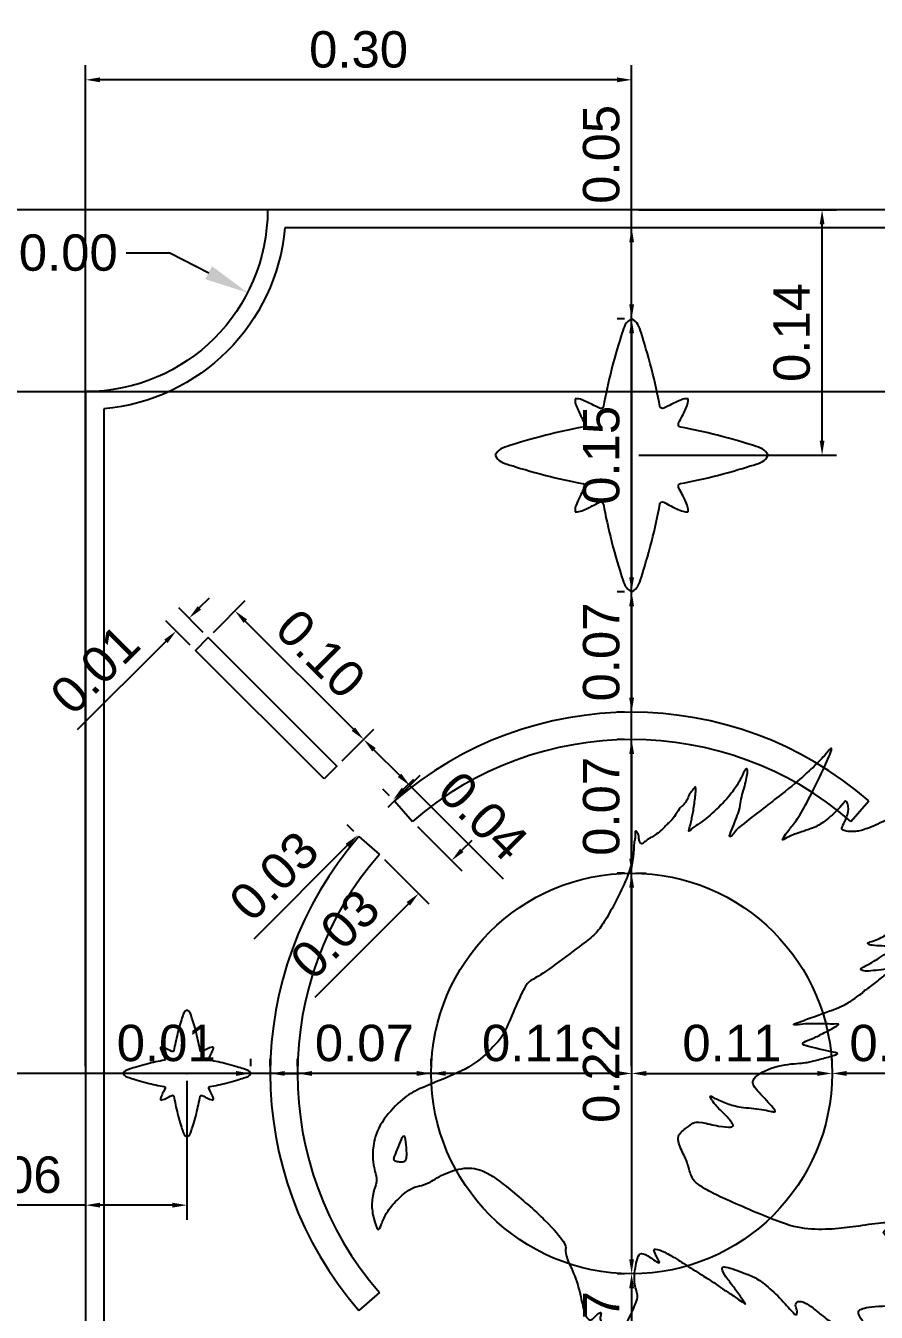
# Model space of a CAD drawing. Header units: metres. Extents: x -6.5 to 29.8, y -1.8 to 5.3.
# Drawn here: x 17.858 to 18.325, y 2.364 to 3.071 of the extents above; entities that cross this region are included whole.
import ezdxf

# ---------------------------------------------------------------- set-up
doc = ezdxf.new("R2010")
doc.units = ezdxf.units.M
for name, color, linetype, true_color in [('BANDERA$BORDE', 40, 'Continuous', 0xffbf00), ('BANDERA$CIRCULO EXT', 40, 'Continuous', 0xffbf00), ('BANDERA$CUERVO', 18, 'Continuous', 0x000000), ('BANDERA$ESTRELLAS$GRANDE', 251, 'Continuous', 0x696969), ('BANDERA$SOL', 40, 'Continuous', 0xffbf00), ('FONDO', 168, 'Continuous', 0x0f132e)]:
    doc.layers.add(name, color=color, linetype=linetype, true_color=true_color)
doc.styles.add('Plantilla Milímetros_ pequeño', font='')
doc.styles.get('Plantilla Milímetros_ pequeño').set_extended_font_data('Arial')
doc.dimstyles.new('Plantilla Milímetros_ pequeño', dxfattribs={"dimscale": 0.008, "dimtxt": 2.5, "dimasz": 1, "dimexe": 1, "dimexo": 0.5, "dimgap": 0.8, "dimtad": 1, "dimtoh": 1, "dimzin": 1, "dimdsep": 46, "dimtxsty": 'Plantilla Milímetros_ pequeño', "dimcen": 2.5, "dimadec": 1, "dimazin": 1, "dimtfac": 1, "dimtdec": 4, "dimtix": 1, "dimtofl": 0, "dimtmove": 1, "dimatfit": 3, "dimfxl": 1, "dimtolj": 1, "dimtzin": 1, "dimarcsym": 0})

# ---------------------------------------------------------------- blocks, each defined once
blk = doc.blocks.new('*D67')
at = {"layer": 'Defpoints', "color": 0}
for p in [(18.19088, 2.96982), (18.29551, 2.96982), (18.19088, 2.83482)]:
    blk.add_point(p, dxfattribs=at)
at = {"layer": 'FONDO', "color": 0, "lineweight": -2}
for p, q in [((18.19488, 2.96982), (18.30351, 2.96982)), ((18.29551, 2.84282), (18.29551, 2.96182)), ((18.19488, 2.83482), (18.30351, 2.83482))]:
    blk.add_line(p, q, dxfattribs=at)
at = {"layer": 'FONDO', "color": 0}
for points in [[(18.29684, 2.96182), (18.29418, 2.96182), (18.29551, 2.96982)], [(18.29418, 2.84282), (18.29684, 2.84282), (18.29551, 2.83482)]]:
    blk.add_solid(points, dxfattribs=at)
at = {"layer": 'FONDO', "color": 0, "insert": (18.2789, 2.90232), "char_height": 0.02, "attachment_point": 5, "rotation": 90, "style": 'Plantilla Milímetros_ pequeño'}
blk.add_mtext('\\A1;0.14', dxfattribs=at)
blk = doc.blocks.new('*D69')
at = {"layer": 'Defpoints', "color": 0}
for p in [(17.89088, 2.49501), (17.9466, 2.49501), (17.89088, 2.42261)]:
    blk.add_point(p, dxfattribs=at)
at = {"layer": 'FONDO', "color": 0, "lineweight": -2}
for p, q in [((17.89088, 2.49101), (17.89088, 2.41461)), ((17.9466, 2.49101), (17.9466, 2.41461)), ((17.89088, 2.42261), (17.81818, 2.42261)), ((17.9386, 2.42261), (17.89888, 2.42261))]:
    blk.add_line(p, q, dxfattribs=at)
at = {"layer": 'FONDO', "color": 0}
for points in [[(17.89888, 2.42395), (17.89888, 2.42128), (17.89088, 2.42261)], [(17.9386, 2.42128), (17.9386, 2.42395), (17.9466, 2.42261)]]:
    blk.add_solid(points, dxfattribs=at)
at = {"layer": 'FONDO', "color": 0, "insert": (17.85053, 2.43922), "char_height": 0.02, "attachment_point": 5, "style": 'Plantilla Milímetros_ pequeño'}
blk.add_mtext('\\A1;0.06', dxfattribs=at)
blk = doc.blocks.new('*D71')
at = {"layer": 'Defpoints', "color": 0}
for p in [(18.029, 2.66396), (18.06901, 2.65326), (18.05436, 2.6386)]:
    blk.add_point(p, dxfattribs=at)
at = {"layer": 'FONDO', "color": 0, "lineweight": -2}
for p, q in [((18.03183, 2.66679), (18.04932, 2.68427)), ((18.04932, 2.67296), (18.06336, 2.65892)), ((18.05718, 2.64143), (18.07467, 2.65892)), ((18.06901, 2.65326), (18.12036, 2.60191))]:
    blk.add_line(p, q, dxfattribs=at)
at = {"layer": 'FONDO', "color": 0}
for points in [[(18.05026, 2.6739), (18.04837, 2.67202), (18.04366, 2.67862)], [(18.06241, 2.65798), (18.0643, 2.65986), (18.06901, 2.65326)]]:
    blk.add_solid(points, dxfattribs=at)
at = {"layer": 'FONDO', "color": 0, "insert": (18.10926, 2.6365), "char_height": 0.02, "attachment_point": 5, "rotation": 315, "style": 'Plantilla Milímetros_ pequeño'}
blk.add_mtext('\\A1;0.04', dxfattribs=at)
blk = doc.blocks.new('*D72')
at = {"layer": 'Defpoints', "color": 0}
for p in [(18.07046, 2.63354), (18.05235, 2.61543), (18.07387, 2.59391)]:
    blk.add_point(p, dxfattribs=at)
at = {"layer": 'FONDO', "color": 0, "lineweight": -2}
for p, q in [((18.07328, 2.63071), (18.09764, 2.60636)), ((18.09764, 2.61768), (18.10329, 2.62333)), ((18.05518, 2.61261), (18.07953, 2.58825)), ((18.06821, 2.58825), (18.01681, 2.53685))]:
    blk.add_line(p, q, dxfattribs=at)
at = {"layer": 'FONDO', "color": 0}
for points in [[(18.09669, 2.61862), (18.09858, 2.61673), (18.09198, 2.61202)], [(18.06916, 2.58731), (18.06727, 2.5892), (18.07387, 2.59391)]]:
    blk.add_solid(points, dxfattribs=at)
at = {"layer": 'FONDO', "color": 0, "insert": (18.02794, 2.57147), "char_height": 0.02, "attachment_point": 5, "rotation": 45, "style": 'Plantilla Milímetros_ pequeño'}
blk.add_mtext('\\A1;0.03', dxfattribs=at)
blk = doc.blocks.new('*D73')
at = {"layer": 'Defpoints', "color": 0}
for p in [(18.06061, 2.64486), (18.04034, 2.62596), (18.04103, 2.62527)]:
    blk.add_point(p, dxfattribs=at)
at = {"layer": 'FONDO', "color": 0, "lineweight": -2}
for p, q in [((18.06559, 2.6512), (18.07124, 2.65686)), ((18.05779, 2.64769), (18.05427, 2.6512)), ((18.0382, 2.6281), (18.03469, 2.63162)), ((18.03469, 2.6203), (17.98328, 2.5689))]:
    blk.add_line(p, q, dxfattribs=at)
at = {"layer": 'FONDO', "color": 0}
for points in [[(18.06464, 2.65215), (18.06653, 2.65026), (18.05993, 2.64555)], [(18.03563, 2.61936), (18.03374, 2.62125), (18.04034, 2.62596)]]:
    blk.add_solid(points, dxfattribs=at)
at = {"layer": 'FONDO', "color": 0, "insert": (17.99441, 2.60352), "char_height": 0.02, "attachment_point": 5, "rotation": 45, "style": 'Plantilla Milímetros_ pequeño'}
blk.add_mtext('\\A1;0.03', dxfattribs=at)
blk = doc.blocks.new('*D74')
at = {"layer": 'Defpoints', "color": 0}
for p in [(17.94065, 2.73817), (17.95829, 2.73467), (17.95122, 2.7276)]:
    blk.add_point(p, dxfattribs=at)
at = {"layer": 'FONDO', "color": 0, "lineweight": -2}
for p, q in [((17.95338, 2.7509), (17.95903, 2.75655)), ((17.95546, 2.7375), (17.94206, 2.7509)), ((17.94839, 2.73043), (17.93499, 2.74383)), ((17.93499, 2.73251), (17.88632, 2.68383))]:
    blk.add_line(p, q, dxfattribs=at)
at = {"layer": 'FONDO', "color": 0}
for points in [[(17.95244, 2.75184), (17.95432, 2.74995), (17.94772, 2.74524)], [(17.93594, 2.73157), (17.93405, 2.73345), (17.94065, 2.73817)]]:
    blk.add_solid(points, dxfattribs=at)
at = {"layer": 'FONDO', "color": 0, "insert": (17.89608, 2.71709), "char_height": 0.02, "attachment_point": 5, "rotation": 45, "style": 'Plantilla Milímetros_ pequeño'}
blk.add_mtext('\\A1;0.01', dxfattribs=at)
blk = doc.blocks.new('*D75')
at = {"layer": 'Defpoints', "color": 0}
for p in [(17.97295, 2.74933), (17.95829, 2.73467), (18.029, 2.66396)]:
    blk.add_point(p, dxfattribs=at)
at = {"layer": 'FONDO', "color": 0, "lineweight": -2}
for p, q in [((17.96112, 2.7375), (17.9786, 2.75498)), ((18.038, 2.68427), (17.9786, 2.74367)), ((18.03183, 2.66679), (18.04932, 2.68427))]:
    blk.add_line(p, q, dxfattribs=at)
at = {"layer": 'FONDO', "color": 0}
for points in [[(17.97955, 2.74461), (17.97766, 2.74273), (17.97295, 2.74933)], [(18.03706, 2.68333), (18.03894, 2.68522), (18.04366, 2.67862)]]:
    blk.add_solid(points, dxfattribs=at)
at = {"layer": 'FONDO', "color": 0, "insert": (18.02005, 2.72572), "char_height": 0.02, "attachment_point": 5, "rotation": 315, "style": 'Plantilla Milímetros_ pequeño'}
blk.add_mtext('\\A1;0.10', dxfattribs=at)
blk = doc.blocks.new('*D76')
at = {"layer": 'Defpoints', "color": 0}
for p in [(17.89088, 2.96982), (17.97989, 2.92424)]:
    blk.add_point(p, dxfattribs=at)
at = {"layer": 'FONDO', "color": 0, "lineweight": -2}
for p, q in [((17.91316, 2.94612), (17.93716, 2.94612)), ((17.93716, 2.94612), (17.95852, 2.93518))]:
    blk.add_line(p, q, dxfattribs=at)
at = {"layer": 'FONDO', "color": 0}
blk.add_solid([(17.9567, 2.93162), (17.96035, 2.93874), (17.97989, 2.92424)], dxfattribs=at)
at = {"layer": 'FONDO', "color": 0, "insert": (17.86353, 2.94612), "char_height": 0.02, "attachment_point": 5, "style": 'Plantilla Milímetros_ pequeño'}
blk.add_mtext('\\A1;R10.00', dxfattribs=at)
blk = doc.blocks.new('*D78')
at = {"layer": 'Defpoints', "color": 0}
for p in [(17.89088, 3.04122), (17.89088, 2.49501), (18.19088, 2.49501)]:
    blk.add_point(p, dxfattribs=at)
at = {"layer": 'FONDO', "color": 0, "lineweight": -2}
for p, q in [((17.89088, 2.49901), (17.89088, 3.04922)), ((18.19088, 2.49901), (18.19088, 3.04922)), ((18.18288, 3.04122), (17.89888, 3.04122))]:
    blk.add_line(p, q, dxfattribs=at)
at = {"layer": 'FONDO', "color": 0}
for points in [[(17.89888, 3.04256), (17.89888, 3.03989), (17.89088, 3.04122)], [(18.18288, 3.03989), (18.18288, 3.04256), (18.19088, 3.04122)]]:
    blk.add_solid(points, dxfattribs=at)
at = {"layer": 'FONDO', "color": 0, "insert": (18.04088, 3.05783), "char_height": 0.02, "attachment_point": 5, "style": 'Plantilla Milímetros_ pequeño'}
blk.add_mtext('\\A1;0.30', dxfattribs=at)
blk = doc.blocks.new('*D79')
at = {"layer": 'Defpoints', "color": 0}
for p in [(17.75643, 2.96982), (18.19088, 2.96982), (18.19088, 2.49501)]:
    blk.add_point(p, dxfattribs=at)
at = {"layer": 'FONDO', "color": 0, "lineweight": -2}
for p, q in [((18.18688, 2.96982), (17.74843, 2.96982)), ((17.75643, 2.50301), (17.75643, 2.96182)), ((18.18688, 2.49501), (17.74843, 2.49501))]:
    blk.add_line(p, q, dxfattribs=at)
at = {"layer": 'FONDO', "color": 0}
for points in [[(17.75776, 2.96182), (17.7551, 2.96182), (17.75643, 2.96982)], [(17.7551, 2.50301), (17.75776, 2.50301), (17.75643, 2.49501)]]:
    blk.add_solid(points, dxfattribs=at)
at = {"layer": 'FONDO', "color": 0, "insert": (17.73982, 2.73242), "char_height": 0.02, "attachment_point": 5, "rotation": 90, "style": 'Plantilla Milímetros_ pequeño'}
blk.add_mtext('\\A1;0.47', dxfattribs=at)
blk = doc.blocks.new('*D80')
at = {"layer": 'Defpoints', "color": 0}
for p in [(17.9816, 2.49501), (17.9816, 2.49501), (17.99232, 2.49501)]:
    blk.add_point(p, dxfattribs=at)
at = {"layer": 'FONDO', "color": 0, "lineweight": -2}
for p, q in [((17.9816, 2.49901), (17.9816, 2.50301)), ((17.99232, 2.49901), (17.99232, 2.50301)), ((17.9736, 2.49501), (17.90476, 2.49501)), ((18.00032, 2.49501), (18.00832, 2.49501))]:
    blk.add_line(p, q, dxfattribs=at)
at = {"layer": 'FONDO', "color": 0}
for points in [[(17.9736, 2.49368), (17.9736, 2.49635), (17.9816, 2.49501)], [(18.00032, 2.49635), (18.00032, 2.49368), (17.99232, 2.49501)]]:
    blk.add_solid(points, dxfattribs=at)
at = {"layer": 'FONDO', "color": 0, "insert": (17.93518, 2.51162), "char_height": 0.02, "attachment_point": 5, "style": 'Plantilla Milímetros_ pequeño'}
blk.add_mtext('\\A1;0.01', dxfattribs=at)
blk = doc.blocks.new('*D81')
at = {"layer": 'Defpoints', "color": 0}
for p in [(18.00732, 2.49501), (18.00732, 2.49501), (18.08077, 2.49501)]:
    blk.add_point(p, dxfattribs=at)
at = {"layer": 'FONDO', "color": 0, "lineweight": -2}
for p, q in [((18.00732, 2.49901), (18.00732, 2.50301)), ((18.08077, 2.49901), (18.08077, 2.50301)), ((18.07277, 2.49501), (18.01532, 2.49501))]:
    blk.add_line(p, q, dxfattribs=at)
at = {"layer": 'FONDO', "color": 0}
for points in [[(18.01532, 2.49635), (18.01532, 2.49368), (18.00732, 2.49501)], [(18.07277, 2.49368), (18.07277, 2.49635), (18.08077, 2.49501)]]:
    blk.add_solid(points, dxfattribs=at)
at = {"layer": 'FONDO', "color": 0, "insert": (18.04405, 2.51162), "char_height": 0.02, "attachment_point": 5, "style": 'Plantilla Milímetros_ pequeño'}
blk.add_mtext('\\A1;0.07', dxfattribs=at)
blk = doc.blocks.new('*D82')
at = {"layer": 'Defpoints', "color": 0}
for p in [(18.08078, 2.49501), (18.08078, 2.49501), (18.19088, 2.49501)]:
    blk.add_point(p, dxfattribs=at)
at = {"layer": 'FONDO', "color": 0, "lineweight": -2}
for p, q in [((18.08078, 2.49901), (18.08078, 2.50301)), ((18.19088, 2.49901), (18.19088, 2.50301)), ((18.18288, 2.49501), (18.08878, 2.49501))]:
    blk.add_line(p, q, dxfattribs=at)
at = {"layer": 'FONDO', "color": 0}
for points in [[(18.08878, 2.49635), (18.08878, 2.49368), (18.08078, 2.49501)], [(18.18288, 2.49368), (18.18288, 2.49635), (18.19088, 2.49501)]]:
    blk.add_solid(points, dxfattribs=at)
at = {"layer": 'FONDO', "color": 0, "insert": (18.13583, 2.51162), "char_height": 0.02, "attachment_point": 5, "style": 'Plantilla Milímetros_ pequeño'}
blk.add_mtext('\\A1;0.11', dxfattribs=at)
blk = doc.blocks.new('*D83')
at = {"layer": 'Defpoints', "color": 0}
for p in [(18.19088, 2.49501), (18.30098, 2.49501), (18.30098, 2.49501)]:
    blk.add_point(p, dxfattribs=at)
at = {"layer": 'FONDO', "color": 0, "lineweight": -2}
for p, q in [((18.19088, 2.49901), (18.19088, 2.50301)), ((18.30098, 2.49901), (18.30098, 2.50301)), ((18.19888, 2.49501), (18.29298, 2.49501))]:
    blk.add_line(p, q, dxfattribs=at)
at = {"layer": 'FONDO', "color": 0}
for points in [[(18.19888, 2.49635), (18.19888, 2.49368), (18.19088, 2.49501)], [(18.29298, 2.49368), (18.29298, 2.49635), (18.30098, 2.49501)]]:
    blk.add_solid(points, dxfattribs=at)
at = {"layer": 'FONDO', "color": 0, "insert": (18.24593, 2.51162), "char_height": 0.02, "attachment_point": 5, "style": 'Plantilla Milímetros_ pequeño'}
blk.add_mtext('\\A1;0.11', dxfattribs=at)
blk = doc.blocks.new('*D84')
at = {"layer": 'Defpoints', "color": 0}
for p in [(18.30098, 2.49501), (18.30098, 2.49501), (18.37443, 2.49501)]:
    blk.add_point(p, dxfattribs=at)
at = {"layer": 'FONDO', "color": 0, "lineweight": -2}
for p, q in [((18.30098, 2.49901), (18.30098, 2.50301)), ((18.37443, 2.49901), (18.37443, 2.50301)), ((18.36643, 2.49501), (18.30898, 2.49501))]:
    blk.add_line(p, q, dxfattribs=at)
at = {"layer": 'FONDO', "color": 0}
for points in [[(18.30898, 2.49635), (18.30898, 2.49368), (18.30098, 2.49501)], [(18.36643, 2.49368), (18.36643, 2.49635), (18.37443, 2.49501)]]:
    blk.add_solid(points, dxfattribs=at)
at = {"layer": 'FONDO', "color": 0, "insert": (18.33771, 2.51162), "char_height": 0.02, "attachment_point": 5, "style": 'Plantilla Milímetros_ pequeño'}
blk.add_mtext('\\A1;0.07', dxfattribs=at)
blk = doc.blocks.new('*D95')
at = {"layer": 'Defpoints', "color": 0}
for p in [(18.19088, 2.38491), (18.19088, 2.31146), (18.19088, 2.31146)]:
    blk.add_point(p, dxfattribs=at)
at = {"layer": 'FONDO', "color": 0, "lineweight": -2}
for p, q in [((18.18688, 2.38491), (18.18288, 2.38491)), ((18.19088, 2.37691), (18.19088, 2.31946)), ((18.18688, 2.31146), (18.18288, 2.31146))]:
    blk.add_line(p, q, dxfattribs=at)
at = {"layer": 'FONDO', "color": 0}
for points in [[(18.19221, 2.37691), (18.18954, 2.37691), (18.19088, 2.38491)], [(18.18954, 2.31946), (18.19221, 2.31946), (18.19088, 2.31146)]]:
    blk.add_solid(points, dxfattribs=at)
at = {"layer": 'FONDO', "color": 0, "insert": (18.17427, 2.34818), "char_height": 0.02, "attachment_point": 5, "rotation": 90, "style": 'Plantilla Milímetros_ pequeño'}
blk.add_mtext('\\A1;0.07', dxfattribs=at)
blk = doc.blocks.new('*D96')
at = {"layer": 'Defpoints', "color": 0}
for p in [(18.19088, 2.60511), (18.19088, 2.38491), (18.19088, 2.38491)]:
    blk.add_point(p, dxfattribs=at)
at = {"layer": 'FONDO', "color": 0, "lineweight": -2}
for p, q in [((18.18688, 2.60511), (18.18288, 2.60511)), ((18.19088, 2.59711), (18.19088, 2.39291)), ((18.18688, 2.38491), (18.18288, 2.38491))]:
    blk.add_line(p, q, dxfattribs=at)
at = {"layer": 'FONDO', "color": 0}
for points in [[(18.19221, 2.59711), (18.18954, 2.59711), (18.19088, 2.60511)], [(18.18954, 2.39291), (18.19221, 2.39291), (18.19088, 2.38491)]]:
    blk.add_solid(points, dxfattribs=at)
at = {"layer": 'FONDO', "color": 0, "insert": (18.17427, 2.49501), "char_height": 0.02, "attachment_point": 5, "rotation": 90, "style": 'Plantilla Milímetros_ pequeño'}
blk.add_mtext('\\A1;0.22', dxfattribs=at)
blk = doc.blocks.new('*D97')
at = {"layer": 'Defpoints', "color": 0}
for p in [(18.19088, 2.67857), (18.18919, 2.60511), (18.19088, 2.60511)]:
    blk.add_point(p, dxfattribs=at)
at = {"layer": 'FONDO', "color": 0, "lineweight": -2}
for p, q in [((18.18688, 2.67857), (18.18288, 2.67857)), ((18.19088, 2.67057), (18.19088, 2.61311)), ((18.19319, 2.60511), (18.19888, 2.60511))]:
    blk.add_line(p, q, dxfattribs=at)
at = {"layer": 'FONDO', "color": 0}
for points in [[(18.19221, 2.67057), (18.18954, 2.67057), (18.19088, 2.67857)], [(18.18954, 2.61311), (18.19221, 2.61311), (18.19088, 2.60511)]]:
    blk.add_solid(points, dxfattribs=at)
at = {"layer": 'FONDO', "color": 0, "insert": (18.17427, 2.64184), "char_height": 0.02, "attachment_point": 5, "rotation": 90, "style": 'Plantilla Milímetros_ pequeño'}
blk.add_mtext('\\A1;0.07', dxfattribs=at)
blk = doc.blocks.new('*D98')
at = {"layer": 'Defpoints', "color": 0}
for p in [(18.19088, 2.75982), (18.19088, 2.69357), (18.19088, 2.69357)]:
    blk.add_point(p, dxfattribs=at)
at = {"layer": 'FONDO', "color": 0, "lineweight": -2}
for p, q in [((18.18688, 2.75982), (18.18288, 2.75982)), ((18.19088, 2.75182), (18.19088, 2.70157)), ((18.18688, 2.69357), (18.18288, 2.69357))]:
    blk.add_line(p, q, dxfattribs=at)
at = {"layer": 'FONDO', "color": 0}
for points in [[(18.19221, 2.75182), (18.18954, 2.75182), (18.19088, 2.75982)], [(18.18954, 2.70157), (18.19221, 2.70157), (18.19088, 2.69357)]]:
    blk.add_solid(points, dxfattribs=at)
at = {"layer": 'FONDO', "color": 0, "insert": (18.17427, 2.72669), "char_height": 0.02, "attachment_point": 5, "rotation": 90, "style": 'Plantilla Milímetros_ pequeño'}
blk.add_mtext('\\A1;0.07', dxfattribs=at)
blk = doc.blocks.new('*D99')
at = {"layer": 'Defpoints', "color": 0}
for p in [(18.19088, 2.90982), (18.19088, 2.75982), (18.19088, 2.75982)]:
    blk.add_point(p, dxfattribs=at)
at = {"layer": 'FONDO', "color": 0, "lineweight": -2}
for p, q in [((18.18688, 2.90982), (18.18288, 2.90982)), ((18.19088, 2.90182), (18.19088, 2.76782)), ((18.18688, 2.75982), (18.18288, 2.75982))]:
    blk.add_line(p, q, dxfattribs=at)
at = {"layer": 'FONDO', "color": 0}
for points in [[(18.19221, 2.90182), (18.18954, 2.90182), (18.19088, 2.90982)], [(18.18954, 2.76782), (18.19221, 2.76782), (18.19088, 2.75982)]]:
    blk.add_solid(points, dxfattribs=at)
at = {"layer": 'FONDO', "color": 0, "insert": (18.17427, 2.83482), "char_height": 0.02, "attachment_point": 5, "rotation": 90, "style": 'Plantilla Milímetros_ pequeño'}
blk.add_mtext('\\A1;0.15', dxfattribs=at)
blk = doc.blocks.new('*D100')
at = {"layer": 'Defpoints', "color": 0}
for p in [(18.19088, 2.95982), (18.19088, 2.95982), (18.19088, 2.90982)]:
    blk.add_point(p, dxfattribs=at)
at = {"layer": 'FONDO', "color": 0, "lineweight": -2}
for p, q in [((18.19088, 2.95982), (18.19088, 3.03266)), ((18.18688, 2.95982), (18.18288, 2.95982)), ((18.19088, 2.91782), (18.19088, 2.95182)), ((18.18688, 2.90982), (18.18288, 2.90982))]:
    blk.add_line(p, q, dxfattribs=at)
at = {"layer": 'FONDO', "color": 0}
for points in [[(18.19221, 2.95182), (18.18954, 2.95182), (18.19088, 2.95982)], [(18.18954, 2.91782), (18.19221, 2.91782), (18.19088, 2.90982)]]:
    blk.add_solid(points, dxfattribs=at)
at = {"layer": 'FONDO', "color": 0, "insert": (18.17427, 3.00024), "char_height": 0.02, "attachment_point": 5, "rotation": 90, "style": 'Plantilla Milímetros_ pequeño'}
blk.add_mtext('\\A1;0.05', dxfattribs=at)

msp = doc.modelspace()

# ---------------------------------------------------------------- linework, layer by layer
at = {"layer": 'BANDERA$BORDE'}
for p, q in [((18.38133, 2.95982), (18.00042, 2.95982)), ((17.90088, 2.86028), (17.90088, 2.29803))]:
    msp.add_line(p, q, dxfattribs=at)
at = {"layer": 'BANDERA$BORDE', "extrusion": (0, 0, -1)}
for radius, start, end in [(0.1, 180, 270), (0.11, 185.21591, 264.78409)]:
    msp.add_arc((-17.89088, 2.96982), radius, start, end, dxfattribs=at)
at = {"layer": 'BANDERA$BORDE'}
for points in [[(18.39088, 2.96982), (18.19088, 2.96982), (17.99088, 2.96982)], [(17.89088, 2.86982), (17.89088, 2.58208), (17.89088, 2.29434)]]:
    msp.add_open_spline(points, degree=2, dxfattribs=at)
at = {"layer": 'BANDERA$CIRCULO EXT'}
msp.add_lwpolyline([(18.02193, 2.65689), (17.95122, 2.7276), (17.95829, 2.73467), (18.029, 2.66396)], close=True, dxfattribs=at)
for points in [[(18.06061, 2.64486), (18.07046, 2.63354)], [(18.3113, 2.63354), (18.32114, 2.64486)], [(18.04103, 2.62527), (18.05235, 2.61543)], [(18.05235, 2.37459), (18.04103, 2.36475)]]:
    msp.add_lwpolyline(points, dxfattribs=at)
for radius, start, end in [(0.19855, 49, 131), (0.18355, 49, 131), (0.19855, 139, 221), (0.18355, 139, 221)]:
    msp.add_arc((18.19088, 2.49501), radius, start, end, dxfattribs=at)
at = {"layer": 'BANDERA$CUERVO'}
for points in [[(18.05136, 2.40941), (18.05066, 2.41005), (18.04905, 2.41517), (18.04763, 2.42343), (18.04962, 2.43211), (18.05104, 2.43567), (18.05062, 2.43852), (18.04962, 2.44179), (18.04862, 2.44748), (18.04862, 2.45574), (18.05232, 2.46798), (18.06456, 2.48107), (18.07211, 2.48577), (18.08691, 2.49174), (18.10413, 2.499), (18.11445, 2.50927), (18.12042, 2.51539), (18.12541, 2.52791), (18.13285, 2.54442), (18.13521, 2.54582), (18.14352, 2.55068), (18.16229, 2.56492), (18.16994, 2.57043), (18.17443, 2.57575), (18.17993, 2.58519), (18.18644, 2.59779), (18.19088, 2.60928), (18.19211, 2.61582), (18.19202, 2.61966), (18.19237, 2.62305), (18.19303, 2.62507), (18.19273, 2.62699), (18.19273, 2.62816), (18.19351, 2.62826), (18.1941, 2.62709), (18.19482, 2.62634), (18.19485, 2.62458), (18.19501, 2.62269), (18.19599, 2.62123), (18.1969, 2.62116), (18.19836, 2.62266), (18.20006, 2.62383), (18.20195, 2.6249), (18.2041, 2.6263), (18.20818, 2.6293), (18.20997, 2.63178), (18.2121, 2.63332), (18.21419, 2.63585), (18.21731, 2.64081), (18.21895, 2.64235), (18.22059, 2.64379), (18.22188, 2.64676), (18.22317, 2.64944), (18.22535, 2.65178), (18.22605, 2.65317), (18.22625, 2.65024), (18.2257, 2.64627), (18.22525, 2.6425), (18.22466, 2.63882), (18.22401, 2.6356), (18.22347, 2.63287), (18.22238, 2.6288), (18.22203, 2.62786), (18.22337, 2.629), (18.22441, 2.62994), (18.22684, 2.63168), (18.232, 2.6349), (18.24313, 2.64544), (18.24846, 2.65286), (18.25066, 2.65647), (18.25244, 2.66064), (18.25397, 2.66321), (18.25483, 2.66162), (18.25428, 2.65886), (18.25348, 2.65408), (18.25183, 2.64961), (18.25079, 2.64459), (18.25054, 2.64054), (18.24539, 2.62774), (18.24423, 2.62492), (18.24601, 2.62541), (18.24797, 2.62841), (18.25042, 2.63099), (18.27537, 2.64995), (18.28625, 2.65917), (18.2955, 2.66793), (18.29948, 2.67314), (18.30095, 2.674), (18.30071, 2.67222), (18.29439, 2.65807), (18.287, 2.64341), (18.2811, 2.63335), (18.27694, 2.62873), (18.27415, 2.6245), (18.27339, 2.62268), (18.27642, 2.62495), (18.28428, 2.62798), (18.29124, 2.62994), (18.29774, 2.6338), (18.30637, 2.64212), (18.30811, 2.64499), (18.30917, 2.64462), (18.31075, 2.63947), (18.30705, 2.63138), (18.30606, 2.62972), (18.30652, 2.62881), (18.30841, 2.6282), (18.31355, 2.62771), (18.3201, 2.62932), (18.3293, 2.63344), (18.34481, 2.64161), (18.356, 2.6491), (18.36107, 2.65417), (18.36288, 2.65855), (18.36387, 2.65863), (18.36417, 2.65417), (18.36235, 2.6457), (18.35812, 2.63496), (18.35434, 2.63193), (18.35025, 2.6289), (18.36009, 2.63102), (18.37378, 2.63511), (18.38406, 2.64025), (18.3914, 2.64433), (18.39609, 2.64728), (18.40002, 2.65107), (18.40327, 2.65424), (18.40282, 2.65144), (18.40138, 2.64766), (18.37862, 2.61988), (18.37009, 2.61146), (18.3602, 2.60573), (18.3539, 2.60231), (18.34767, 2.59887), (18.34176, 2.59646), (18.33971, 2.59513), (18.33871, 2.59369), (18.33887, 2.59308), (18.34168, 2.59248), (18.3506, 2.59176), (18.35487, 2.59212), (18.35792, 2.59381), (18.35346, 2.58905), (18.35141, 2.58768), (18.34808, 2.58422), (18.34747, 2.58354), (18.34591, 2.58205), (18.33587, 2.57485), (18.33294, 2.57292), (18.32992, 2.57058), (18.3262, 2.56875), (18.32237, 2.56741), (18.32029, 2.56671), (18.32074, 2.56612), (18.32232, 2.56537), (18.32863, 2.56507), (18.33284, 2.56493), (18.33493, 2.56517), (18.33384, 2.56304), (18.32768, 2.55902), (18.32525, 2.55738), (18.32064, 2.5548), (18.31692, 2.55277), (18.31637, 2.55212), (18.31905, 2.55098), (18.32322, 2.55158), (18.32982, 2.55207), (18.33389, 2.55282), (18.33379, 2.55148), (18.33041, 2.54934), (18.32744, 2.54711), (18.32431, 2.54438), (18.32138, 2.5422), (18.31865, 2.54056), (18.31741, 2.53892), (18.31225, 2.53562), (18.30809, 2.53222), (18.29055, 2.52611), (18.28412, 2.52362), (18.27882, 2.52195), (18.28094, 2.5215), (18.28616, 2.52241), (18.29206, 2.52233), (18.30371, 2.5221), (18.30613, 2.52241), (18.29592, 2.51696), (18.291, 2.51439), (18.28457, 2.51204), (18.28419, 2.51038), (18.30348, 2.50645), (18.30515, 2.50569), (18.2966, 2.50348), (18.2901, 2.50154), (18.28479, 2.50065), (18.26914, 2.49966), (18.25533, 2.49183), (18.25903, 2.48628), (18.26899, 2.47603), (18.27084, 2.47304), (18.2633, 2.47546), (18.24992, 2.47632), (18.24352, 2.47831), (18.23612, 2.48144), (18.2327, 2.48386), (18.2374, 2.4766), (18.24295, 2.4719), (18.24736, 2.46635), (18.24608, 2.46536), (18.23939, 2.46564), (18.22843, 2.46863), (18.2243, 2.46792), (18.22188, 2.46536), (18.21477, 2.46123), (18.21847, 2.45212), (18.22174, 2.446), (18.22331, 2.43846), (18.22601, 2.43476), (18.23085, 2.43177), (18.23697, 2.42821), (18.27355, 2.41213), (18.28735, 2.409), (18.30358, 2.40942), (18.31496, 2.41099), (18.33091, 2.41348), (18.33725, 2.41245), (18.33379, 2.41049), (18.32837, 2.40841), (18.3301, 2.40622), (18.3369, 2.40115), (18.34151, 2.39757), (18.34935, 2.394), (18.34912, 2.39135), (18.34751, 2.38824), (18.3482, 2.38582), (18.34532, 2.38535), (18.3467, 2.38282), (18.35465, 2.37417), (18.3565, 2.36864), (18.3603, 2.36241), (18.35431, 2.36322), (18.33785, 2.36807), (18.31901, 2.36655), (18.31425, 2.36466), (18.31742, 2.35884), (18.32189, 2.35415), (18.3231, 2.34984), (18.32121, 2.34878), (18.31758, 2.35014), (18.30676, 2.35748), (18.30109, 2.35748), (18.29556, 2.36194), (18.29057, 2.36602), (18.28596, 2.36943), (18.28195, 2.37011), (18.28051, 2.36754), (18.28195, 2.36489), (18.28172, 2.36232), (18.28051, 2.36209), (18.27361, 2.37052), (18.26427, 2.37917), (18.25828, 2.38332), (18.25147, 2.38563), (18.24652, 2.3877), (18.24098, 2.3892), (18.23995, 2.38736), (18.24352, 2.38182), (18.24813, 2.37629), (18.25217, 2.36972), (18.25505, 2.36684), (18.24479, 2.37421), (18.24133, 2.37606), (18.2351, 2.38078), (18.22957, 2.38413), (18.21677, 2.3922), (18.21412, 2.39404), (18.20579, 2.39851), (18.20181, 2.39894), (18.20579, 2.39253), (18.20707, 2.38955), (18.1991, 2.39538), (18.19526, 2.39695), (18.19355, 2.39197), (18.19272, 2.38707), (18.19193, 2.38009), (18.19472, 2.37225), (18.19352, 2.36967), (18.18942, 2.35974), (18.18709, 2.35682), (18.18471, 2.35339), (18.18317, 2.35111), (18.18166, 2.34938), (18.18093, 2.35058), (18.17949, 2.35159), (18.17985, 2.35291), (18.17905, 2.35581), (18.17595, 2.35701), (18.1741, 2.35858), (18.17334, 2.36059), (18.17418, 2.36252), (18.17422, 2.36417), (18.17181, 2.3624), (18.16904, 2.35963), (18.16791, 2.35918), (18.16598, 2.36099), (18.16538, 2.36224), (18.16377, 2.36805), (18.16077, 2.38258), (18.15463, 2.39374), (18.15457, 2.3987), (18.15487, 2.40122), (18.14527, 2.41313), (18.12268, 2.43273), (18.10965, 2.4423), (18.09926, 2.4438), (18.08675, 2.43969), (18.07872, 2.43409), (18.07442, 2.43334), (18.0691, 2.43185), (18.06051, 2.42438), (18.05574, 2.41798), (18.05323, 2.41136), (18.05206, 2.40878), (18.05136, 2.40941)], [(18.06574, 2.46086), (18.06528, 2.46085), (18.06392, 2.45774), (18.06149, 2.45157), (18.06027, 2.44849), (18.06018, 2.447), (18.06279, 2.44625), (18.06532, 2.44606), (18.0669, 2.44718), (18.06737, 2.45055), (18.06662, 2.45783), (18.06619, 2.46088), (18.06574, 2.46086)]]:
    msp.add_open_spline(points, degree=3, dxfattribs=at)
at = {"layer": 'BANDERA$ESTRELLAS$GRANDE', "extrusion": (0, 0, -1)}
for centre, radius, start, end in [((-18.17394, 2.86201), 0.00148, 189.8121, 301.39053), ((-18.20782, 2.86201), 0.00148, 238.60947, 350.1879), ((-18.16373, 2.85177), 0.00148, 153.28952, 260.20244), ((-18.21802, 2.85177), 0.00148, 279.79756, 26.71048), ((-18.16373, 2.81788), 0.00148, 99.79756, 206.71048), ((-18.21802, 2.81788), 0.00148, 333.28952, 80.20244), ((-18.17393, 2.80767), 0.00148, 63.28952, 170.20244), ((-18.20782, 2.80767), 0.00148, 9.79756, 116.71048), ((-17.9387, 2.5077), 0.00069, 189.8121, 301.39053), ((-17.95451, 2.5077), 0.00069, 238.60947, 350.1879), ((-17.93393, 2.50292), 0.00069, 153.28952, 260.20244), ((-17.95927, 2.50292), 0.00069, 279.79756, 26.71048), ((-17.93393, 2.4871), 0.00069, 99.79756, 206.71048), ((-17.93869, 2.48234), 0.00069, 63.28952, 170.20244), ((-17.95451, 2.48234), 0.00069, 9.79756, 116.71048), ((-17.95927, 2.4871), 0.00069, 333.28952, 80.20244)]:
    msp.add_arc(centre, radius, start, end, dxfattribs=at)
at = {"layer": 'BANDERA$ESTRELLAS$GRANDE'}
for points, knots in [([(18.19088, 2.90982), (18.1874, 2.90787), (18.18639, 2.9043), (18.18024, 2.88492), (18.17643, 2.86775), (18.1754, 2.86175)], [0.33435611, 0.33435611, 0.33435611, 0.33435611, 0.34699184, 0.35962757, 0.36965466, 0.36965466, 0.36965466, 0.36965466]), ([(18.20636, 2.86175), (18.20532, 2.86775), (18.20152, 2.88492), (18.19537, 2.9043), (18.19436, 2.90787), (18.19088, 2.90982)], [0.29905756, 0.29905756, 0.29905756, 0.29905756, 0.30908465, 0.32172038, 0.33435611, 0.33435611, 0.33435611, 0.33435611]), ([(18.15987, 2.86583), (18.15947, 2.86417), (18.1611, 2.86022), (18.16351, 2.85549), (18.16505, 2.85243)], [0.38211904, 0.38211904, 0.38211904, 0.38211904, 0.38795938, 0.39269879, 0.39269879, 0.39269879, 0.39269879]), ([(18.17317, 2.86074), (18.17015, 2.86221), (18.16546, 2.8646), (18.16153, 2.86623), (18.15987, 2.86583)], [0.37160207, 0.37160207, 0.37160207, 0.37160207, 0.3762787, 0.38211904, 0.38211904, 0.38211904, 0.38211904]), ([(18.22189, 2.86583), (18.22023, 2.86623), (18.2163, 2.8646), (18.2116, 2.86221), (18.20859, 2.86074)], [0.28659318, 0.28659318, 0.28659318, 0.28659318, 0.29243352, 0.29711015, 0.29711015, 0.29711015, 0.29711015]), ([(18.2167, 2.85243), (18.21824, 2.85549), (18.22065, 2.86022), (18.22228, 2.86417), (18.22189, 2.86583)], [0.27601343, 0.27601343, 0.27601343, 0.27601343, 0.28075284, 0.28659318, 0.28659318, 0.28659318, 0.28659318]), ([(18.16398, 2.85031), (18.15797, 2.84927), (18.14079, 2.84546), (18.1214, 2.83931), (18.11783, 2.8383), (18.11588, 2.83482)], [0.39456477, 0.39456477, 0.39456477, 0.39456477, 0.40461311, 0.41724884, 0.42988457, 0.42988457, 0.42988457, 0.42988457]), ([(18.26588, 2.83482), (18.26393, 2.8383), (18.26036, 2.83931), (18.24096, 2.84546), (18.22378, 2.84927), (18.21777, 2.85031)], [0.62094669, 0.62094669, 0.62094669, 0.62094669, 0.63358242, 0.64621815, 0.65626649, 0.65626649, 0.65626649, 0.65626649]), ([(18.11588, 2.83482), (18.11783, 2.83134), (18.1214, 2.83033), (18.14079, 2.82418), (18.15797, 2.82037), (18.16398, 2.81933)], [0.42988457, 0.42988457, 0.42988457, 0.42988457, 0.4425203, 0.45515603, 0.46520437, 0.46520437, 0.46520437, 0.46520437]), ([(18.21777, 2.81933), (18.22378, 2.82037), (18.24096, 2.82418), (18.26036, 2.83033), (18.26393, 2.83134), (18.26588, 2.83482)], [0.58562689, 0.58562689, 0.58562689, 0.58562689, 0.59567523, 0.60831096, 0.62094669, 0.62094669, 0.62094669, 0.62094669]), ([(18.16505, 2.81721), (18.16351, 2.81415), (18.1611, 2.80942), (18.15947, 2.80547), (18.15987, 2.80381)], [0.46707035, 0.46707035, 0.46707035, 0.46707035, 0.47180976, 0.4776501, 0.4776501, 0.4776501, 0.4776501]), ([(18.22189, 2.80381), (18.22228, 2.80547), (18.22065, 2.80942), (18.21824, 2.81415), (18.2167, 2.81721)], [0.57318116, 0.57318116, 0.57318116, 0.57318116, 0.5790215, 0.5837609, 0.5837609, 0.5837609, 0.5837609]), ([(18.15987, 2.80381), (18.16153, 2.80341), (18.16548, 2.80505), (18.17021, 2.80746), (18.17327, 2.809)], [0.4776501, 0.4776501, 0.4776501, 0.4776501, 0.48349044, 0.48822985, 0.48822985, 0.48822985, 0.48822985]), ([(18.17539, 2.80793), (18.17643, 2.80192), (18.18023, 2.78473), (18.18639, 2.76534), (18.1874, 2.76177), (18.19088, 2.75982)], [0.49009583, 0.49009583, 0.49009583, 0.49009583, 0.50014417, 0.5127799, 0.52541563, 0.52541563, 0.52541563, 0.52541563]), ([(18.19088, 2.75982), (18.19436, 2.76177), (18.19537, 2.76534), (18.20152, 2.78473), (18.20533, 2.80192), (18.20636, 2.80793)], [0.52541563, 0.52541563, 0.52541563, 0.52541563, 0.53805136, 0.55068709, 0.56073543, 0.56073543, 0.56073543, 0.56073543]), ([(18.20849, 2.809), (18.21155, 2.80746), (18.21628, 2.80505), (18.22023, 2.80341), (18.22189, 2.80381)], [0.56260141, 0.56260141, 0.56260141, 0.56260141, 0.56734082, 0.57318116, 0.57318116, 0.57318116, 0.57318116]), ([(17.9466, 2.53001), (17.94498, 2.5291), (17.9445, 2.52744), (17.94164, 2.51839), (17.93986, 2.51038), (17.93938, 2.50758)], [0.33435611, 0.33435611, 0.33435611, 0.33435611, 0.34699184, 0.35962757, 0.36965466, 0.36965466, 0.36965466, 0.36965466]), ([(17.95382, 2.50758), (17.95334, 2.51038), (17.95157, 2.51839), (17.9487, 2.52744), (17.94822, 2.5291), (17.9466, 2.53001)], [0.29905756, 0.29905756, 0.29905756, 0.29905756, 0.30908465, 0.32172038, 0.33435611, 0.33435611, 0.33435611, 0.33435611]), ([(17.93213, 2.50948), (17.93194, 2.50871), (17.93271, 2.50686), (17.93383, 2.50466), (17.93455, 2.50323)], [0.38211904, 0.38211904, 0.38211904, 0.38211904, 0.38795938, 0.39269879, 0.39269879, 0.39269879, 0.39269879]), ([(17.93834, 2.50711), (17.93693, 2.5078), (17.93474, 2.50891), (17.9329, 2.50967), (17.93213, 2.50948)], [0.37160207, 0.37160207, 0.37160207, 0.37160207, 0.3762787, 0.38211904, 0.38211904, 0.38211904, 0.38211904]), ([(17.96107, 2.50948), (17.9603, 2.50967), (17.95846, 2.50891), (17.95627, 2.5078), (17.95486, 2.50711)], [0.28659318, 0.28659318, 0.28659318, 0.28659318, 0.29243352, 0.29711015, 0.29711015, 0.29711015, 0.29711015]), ([(17.95865, 2.50323), (17.95937, 2.50466), (17.9605, 2.50686), (17.96126, 2.50871), (17.96107, 2.50948)], [0.27601343, 0.27601343, 0.27601343, 0.27601343, 0.28075284, 0.28659318, 0.28659318, 0.28659318, 0.28659318]), ([(17.93405, 2.50224), (17.93125, 2.50176), (17.92323, 2.49998), (17.91418, 2.49711), (17.91251, 2.49664), (17.9116, 2.49501)], [0.39456477, 0.39456477, 0.39456477, 0.39456477, 0.40461311, 0.41724884, 0.42988457, 0.42988457, 0.42988457, 0.42988457]), ([(17.9816, 2.49501), (17.98069, 2.49664), (17.97903, 2.49711), (17.96997, 2.49998), (17.96195, 2.50176), (17.95915, 2.50224)], [0.62094669, 0.62094669, 0.62094669, 0.62094669, 0.63358242, 0.64621815, 0.65626649, 0.65626649, 0.65626649, 0.65626649]), ([(17.9116, 2.49501), (17.91251, 2.49339), (17.91418, 2.49292), (17.92323, 2.49005), (17.93125, 2.48827), (17.93405, 2.48779)], [0.42988457, 0.42988457, 0.42988457, 0.42988457, 0.4425203, 0.45515603, 0.46520437, 0.46520437, 0.46520437, 0.46520437]), ([(17.95915, 2.48779), (17.96195, 2.48827), (17.96997, 2.49005), (17.97903, 2.49292), (17.98069, 2.49339), (17.9816, 2.49501)], [0.58562689, 0.58562689, 0.58562689, 0.58562689, 0.59567523, 0.60831096, 0.62094669, 0.62094669, 0.62094669, 0.62094669]), ([(17.93455, 2.48679), (17.93383, 2.48537), (17.93271, 2.48316), (17.93194, 2.48132), (17.93213, 2.48054)], [0.46707035, 0.46707035, 0.46707035, 0.46707035, 0.47180976, 0.4776501, 0.4776501, 0.4776501, 0.4776501]), ([(17.93213, 2.48054), (17.9329, 2.48036), (17.93475, 2.48112), (17.93695, 2.48224), (17.93838, 2.48296)], [0.4776501, 0.4776501, 0.4776501, 0.4776501, 0.48349044, 0.48822985, 0.48822985, 0.48822985, 0.48822985]), ([(17.93937, 2.48246), (17.93986, 2.47966), (17.94163, 2.47164), (17.9445, 2.46259), (17.94498, 2.46092), (17.9466, 2.46001)], [0.49009583, 0.49009583, 0.49009583, 0.49009583, 0.50014417, 0.5127799, 0.52541563, 0.52541563, 0.52541563, 0.52541563]), ([(17.9466, 2.46001), (17.94822, 2.46092), (17.9487, 2.46259), (17.95157, 2.47164), (17.95334, 2.47966), (17.95383, 2.48246)], [0.52541563, 0.52541563, 0.52541563, 0.52541563, 0.53805136, 0.55068709, 0.56073543, 0.56073543, 0.56073543, 0.56073543]), ([(17.95482, 2.48296), (17.95625, 2.48224), (17.95845, 2.48112), (17.9603, 2.48036), (17.96107, 2.48054)], [0.56260141, 0.56260141, 0.56260141, 0.56260141, 0.56734082, 0.57318116, 0.57318116, 0.57318116, 0.57318116]), ([(17.96107, 2.48054), (17.96126, 2.48132), (17.9605, 2.48316), (17.95937, 2.48537), (17.95865, 2.48679)], [0.57318116, 0.57318116, 0.57318116, 0.57318116, 0.5790215, 0.5837609, 0.5837609, 0.5837609, 0.5837609])]:
    msp.add_open_spline(points, degree=3, knots=knots, dxfattribs=at)
for p in [(18.19088, 2.83482), (17.9466, 2.49501)]:
    msp.add_point(p, dxfattribs=at)
at = {"layer": 'BANDERA$SOL'}
msp.add_circle((18.19088, 2.49501), 0.11011, dxfattribs=at)
at = {"layer": 'FONDO'}
msp.add_lwpolyline([(17.18538, 2.86982), (20.61238, 2.86982)], dxfattribs=at)
msp.add_point((18.19088, 2.49501), dxfattribs=at)

# ---------------------------------------------------------------- dimensions: what is measured, and where the dimension line sits
for base, p1, p2, picture, middle in [((17.89088, 3.04122), (18.19088, 2.49501), (17.89088, 2.49501), '*D78', (18.04088, 3.05783)), ((17.9816, 2.49501), (17.99232, 2.49501), (17.9816, 2.49501), '*D80', (17.93518, 2.51162)), ((18.00732, 2.49501), (18.08077, 2.49501), (18.00732, 2.49501), '*D81', (18.04405, 2.51162)), ((18.08078, 2.49501), (18.19088, 2.49501), (18.08078, 2.49501), '*D82', (18.13583, 2.51162)), ((18.30098, 2.49501), (18.19088, 2.49501), (18.30098, 2.49501), '*D83', (18.24593, 2.51162)), ((18.30098, 2.49501), (18.37443, 2.49501), (18.30098, 2.49501), '*D84', (18.33771, 2.51162))]:
    dim = msp.add_linear_dim(base=base, p1=p1, p2=p2, dimstyle='Plantilla Milímetros_ pequeño', override={"dimscale": 0.008, "dimtxt": 2.5, "dimasz": 1, "dimexe": 1, "dimexo": 0.5, "dimgap": 0.8, "dimtad": 1, "dimtih": 0, "dimtoh": 0, "dimdec": 2, "dimlfac": 1, "dimzin": 1, "dimtxsty": 'Plantilla Milímetros_ pequeño', "dimsah": 0, "dimcen": 2.5, "dimadec": 1, "dimazin": 1, "dimtix": 0, "dimtmove": 0, "dimtzin": 1}, dxfattribs=at)
    dim.commit()
    dim.dimension.update_dxf_attribs({"geometry": picture, "text_midpoint": middle})
for base, p1, p2, angle, picture, middle in [((18.19088, 2.95982), (18.19088, 2.90982), (18.19088, 2.95982), 90, '*D100', (18.17427, 3.00024)), ((17.75643, 2.96982), (18.19088, 2.49501), (18.19088, 2.96982), 90, '*D79', (17.73982, 2.73242)), ((18.2955108719, 2.9698204231), (18.1908771085, 2.8348204231), (18.1908771085, 2.9698204231), 90, '*D67', (18.2789008719, 2.9023204231)), ((18.19088, 2.75982), (18.19088, 2.90982), (18.19088, 2.75982), 90, '*D99', (18.17427, 2.83482)), ((18.19088, 2.69357), (18.19088, 2.75982), (18.19088, 2.69357), 90, '*D98', (18.17427, 2.72669)), ((17.94065, 2.73817), (17.95829, 2.73467), (17.95122, 2.7276), 225, '*D74', (17.89608, 2.71709)), ((17.97295, 2.74933), (18.029, 2.66396), (17.95829, 2.73467), 135, '*D75', (18.02005, 2.72572)), ((18.06901, 2.65326), (18.029, 2.66396), (18.05436, 2.6386), 315, '*D71', (18.10926, 2.6365)), ((18.19088, 2.60511), (18.19088, 2.67857), (18.18919, 2.60511), 90, '*D97', (18.17427, 2.64184)), ((18.04034, 2.62596), (18.06061, 2.64486), (18.04103, 2.62527), 225, '*D73', (17.99441, 2.60352)), ((18.07387, 2.59391), (18.07046, 2.63354), (18.05235, 2.61543), 225, '*D72', (18.02794, 2.57147)), ((18.19088, 2.38491), (18.19088, 2.60511), (18.19088, 2.38491), 90, '*D96', (18.17427, 2.49501)), ((17.89088, 2.42261), (17.9466, 2.49501), (17.89088, 2.49501), 180, '*D69', (17.85053, 2.43922)), ((18.19088, 2.31146), (18.19088, 2.38491), (18.19088, 2.31146), 90, '*D95', (18.17427, 2.34818))]:
    dim = msp.add_linear_dim(base=base, p1=p1, p2=p2, angle=angle, dimstyle='Plantilla Milímetros_ pequeño', override={"dimscale": 0.008, "dimtxt": 2.5, "dimasz": 1, "dimexe": 1, "dimexo": 0.5, "dimgap": 0.8, "dimtad": 1, "dimtih": 0, "dimtoh": 0, "dimdec": 2, "dimlfac": 1, "dimzin": 1, "dimtxsty": 'Plantilla Milímetros_ pequeño', "dimsah": 0, "dimcen": 2.5, "dimadec": 1, "dimazin": 1, "dimtix": 0, "dimtmove": 0, "dimtzin": 1}, dxfattribs=at)
    dim.commit()
    dim.dimension.update_dxf_attribs({"geometry": picture, "text_midpoint": middle})
dim = msp.add_radius_dim(center=(17.89088, 2.96982), mpoint=(17.97989, 2.92424), dimstyle='Plantilla Milímetros_ pequeño', override={"dimscale": 0.008, "dimasz": 3, "dimtad": 0, "dimtih": 1, "dimtoh": 1, "dimlfac": 100, "dimtxsty": 'Plantilla Milímetros_ pequeño', "dimsah": 0}, dxfattribs=at)
dim.commit()
dim.dimension.update_dxf_attribs({"geometry": '*D76', "text_midpoint": (17.93716, 2.94612), "dimtype": 164})

doc.saveas('drawing.dxf')
